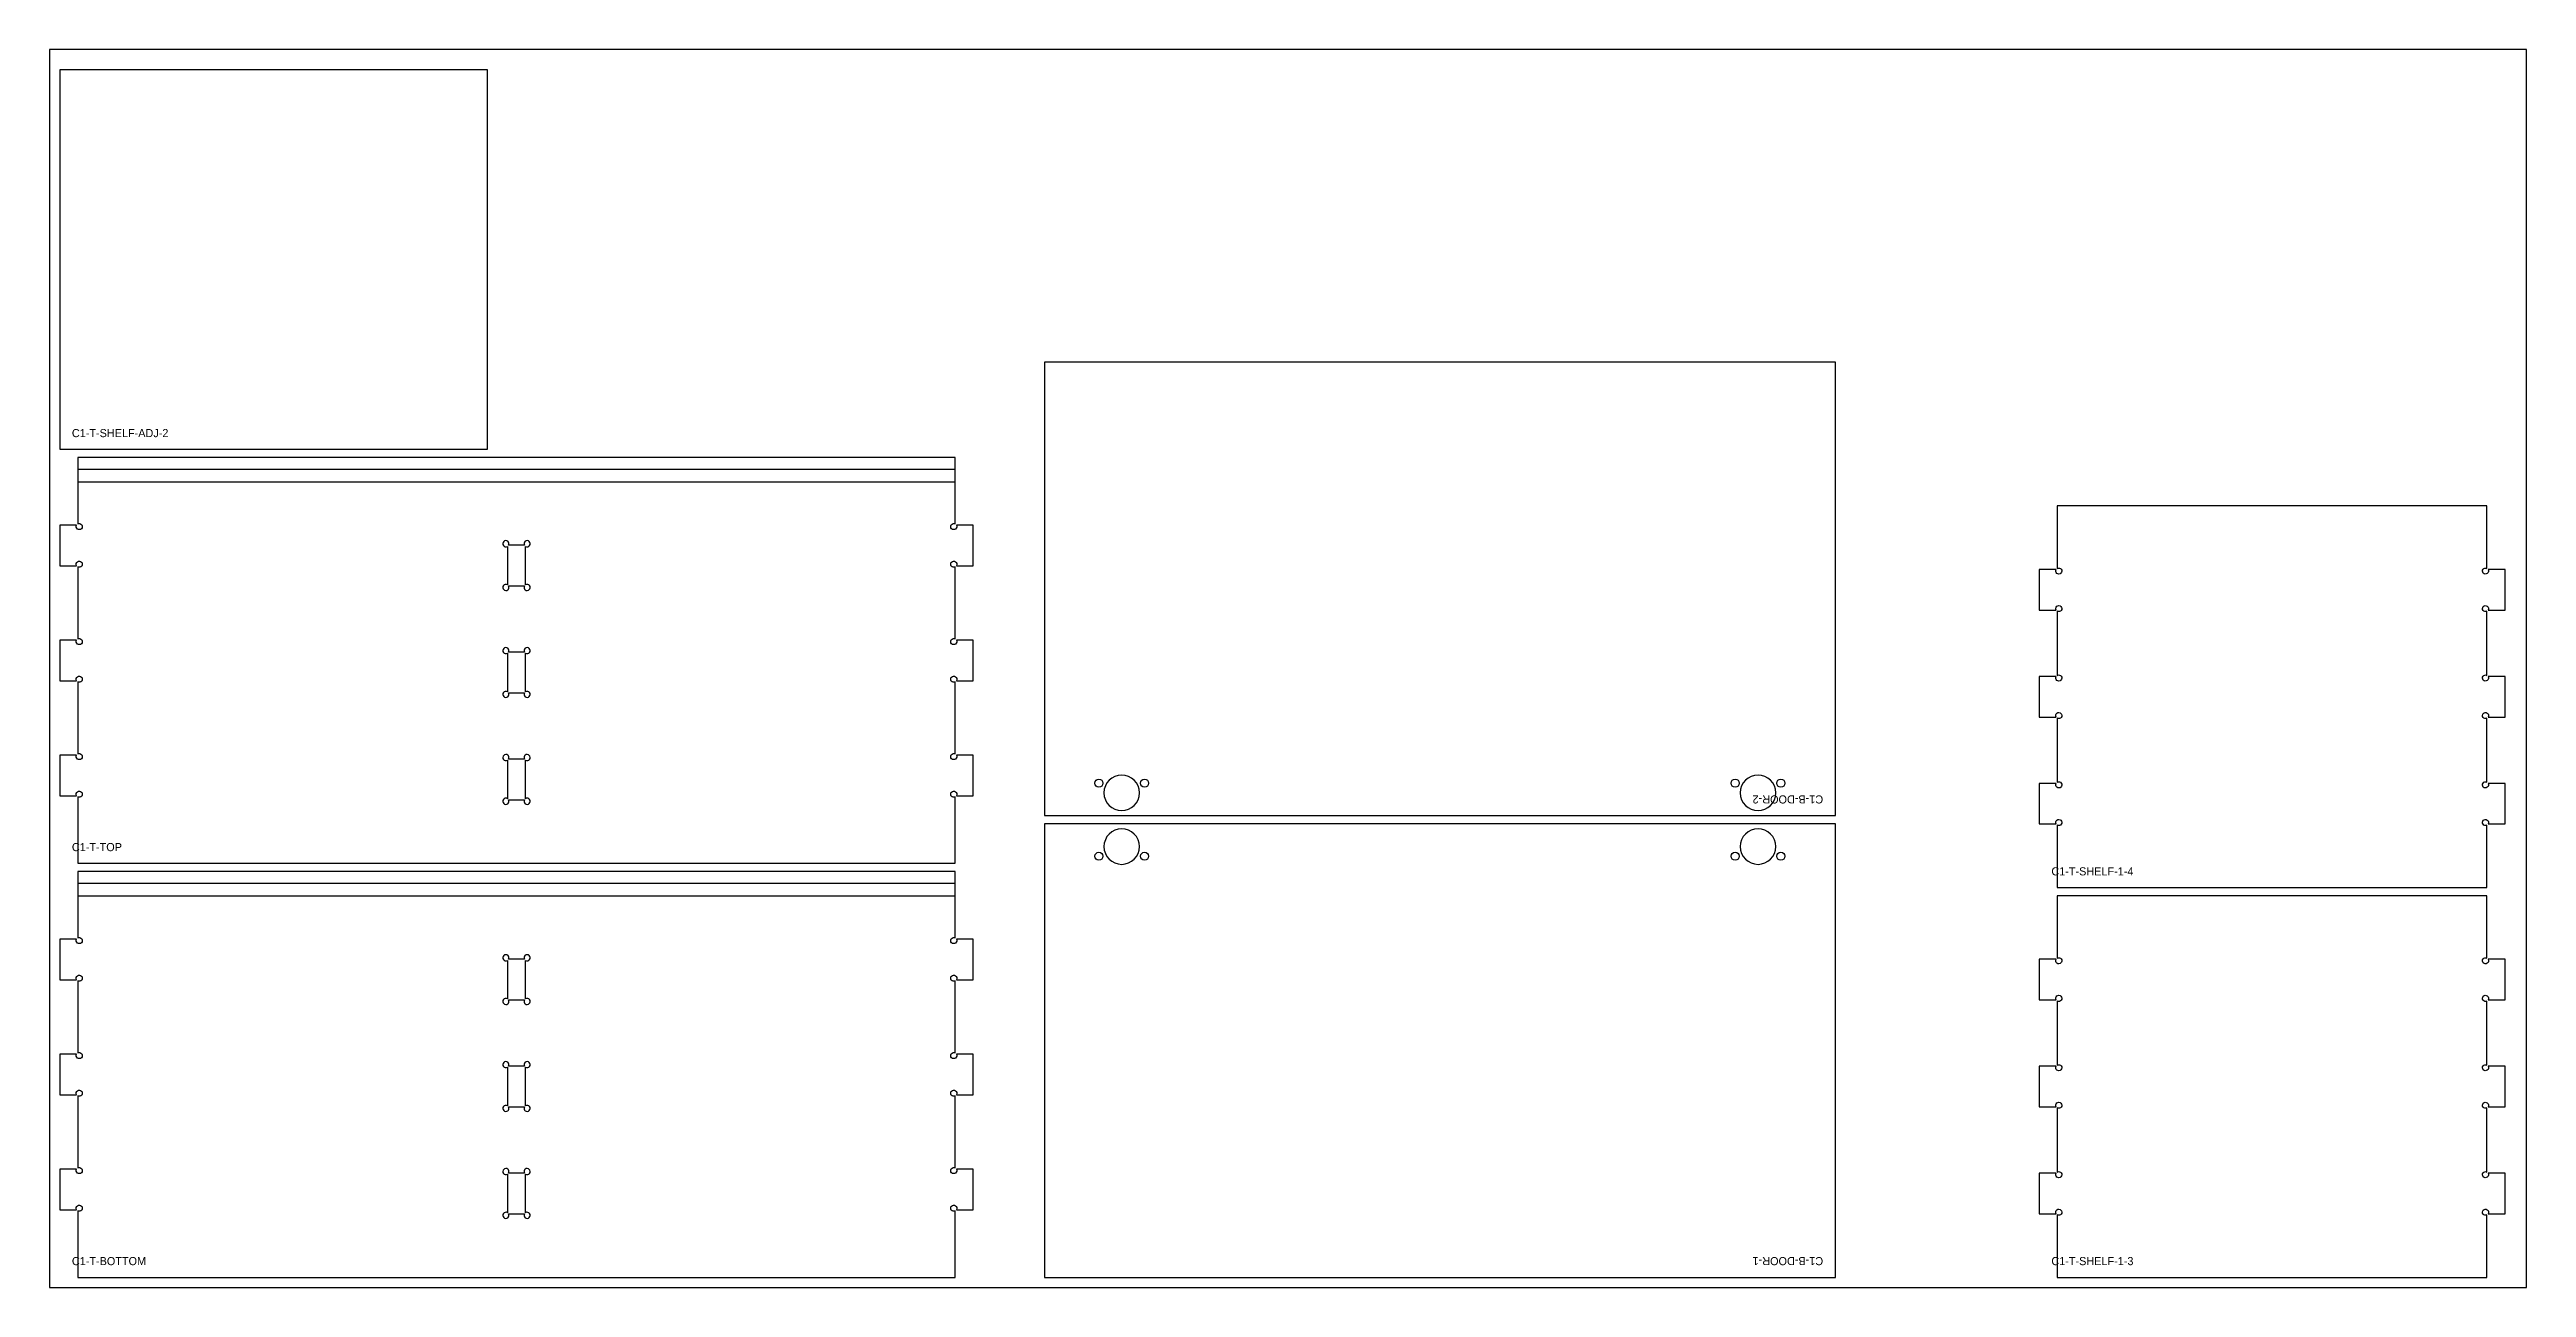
# Model space of a CAD drawing. Header units: millimetres. Extents: x 0 to 2440, y 0 to 1220.
import ezdxf

# ---------------------------------------------------------------- set-up
doc = ezdxf.new("R2010")
doc.units = ezdxf.units.MM
for name, color, linetype in [('DRILL_8_D12', 5, 'CONTINUOUS'), ('LABEL', 8, 'CONTINUOUS'), ('OUTLINE', 7, 'CONTINUOUS'), ('POCKET_D13', 3, 'CONTINUOUS'), ('POCKET_D6', 3, 'CONTINUOUS'), ('SHEET', 8, 'CONTINUOUS'), ('THROUGH', 1, 'CONTINUOUS')]:
    doc.layers.add(name, color=color, linetype=linetype)

msp = doc.modelspace()

# ---------------------------------------------------------------- linework, layer by layer
at = {"layer": 'DRILL_8_D12'}
for centre in [(1033.7, 497), (1078.7, 497), (1660.5, 497), (1705.5, 497), (1033.7, 425), (1078.7, 425), (1660.5, 425), (1705.5, 425)]:
    msp.add_circle(centre, 4, dxfattribs=at)
at = {"layer": 'OUTLINE'}
for points in [[(10, 826), (431.3, 826), (431.3, 1200.1), (10, 1200.1)], [(1759.2, 465), (1759.2, 912), (980, 912), (980, 465)], [(1759.2, 10), (1759.2, 457), (980, 457), (980, 10)]]:
    msp.add_lwpolyline(points, close=True, dxfattribs=at)
for points in [[(27.8, 418), (892.2, 418), (892.2, 483.56859, -7.595754), (893.298076, 484.666667), (910, 484.666667), (910, 524.666667), (893.298076, 524.666667, -7.595754), (892.2, 525.764743), (892.2, 596.901924, -7.595754), (893.298076, 598), (910, 598), (910, 638), (893.298076, 638, -7.595754), (892.2, 639.098076), (892.2, 710.235257, -7.595754), (893.298076, 711.333333), (910, 711.333333), (910, 751.333333), (893.298076, 751.333333, -7.595754), (892.2, 752.43141), (892.2, 818), (27.8, 818), (27.8, 752.43141, -7.595754), (26.701924, 751.333333), (10, 751.333333), (10, 711.333333), (26.701924, 711.333333, -7.595754), (27.8, 710.235257), (27.8, 639.098076, -7.595754), (26.701924, 638), (10, 638), (10, 598), (26.701924, 598, -7.595754), (27.8, 596.901924), (27.8, 525.764743, -7.595754), (26.701924, 524.666667), (10, 524.666667), (10, 484.666667), (26.701924, 484.666667, -7.595754), (27.8, 483.56859)], [(1977.8, 394.1), (2401.1, 394.1), (2401.1, 455.685257, -7.595754), (2402.198076, 456.783333), (2418.9, 456.783333), (2418.9, 496.783333), (2402.198076, 496.783333, -7.595754), (2401.1, 497.88141), (2401.1, 561.051924, -7.595754), (2402.198076, 562.15), (2418.9, 562.15), (2418.9, 602.15), (2402.198076, 602.15, -7.595754), (2401.1, 603.248076), (2401.1, 666.41859, -7.595754), (2402.198076, 667.516667), (2418.9, 667.516667), (2418.9, 707.516667), (2402.198076, 707.516667, -7.595754), (2401.1, 708.614743), (2401.1, 770.2), (1977.8, 770.2), (1977.8, 708.614743, -7.595754), (1976.701924, 707.516667), (1960, 707.516667), (1960, 667.516667), (1976.701924, 667.516667, -7.595754), (1977.8, 666.41859), (1977.8, 603.248076, -7.595754), (1976.701924, 602.15), (1960, 602.15), (1960, 562.15), (1976.701924, 562.15, -7.595754), (1977.8, 561.051924), (1977.8, 497.88141, -7.595754), (1976.701924, 496.783333), (1960, 496.783333), (1960, 456.783333), (1976.701924, 456.783333, -7.595754), (1977.8, 455.685257)], [(27.8, 10), (892.2, 10), (892.2, 75.56859, -7.595754), (893.298076, 76.666667), (910, 76.666667), (910, 116.666667), (893.298076, 116.666667, -7.595754), (892.2, 117.764743), (892.2, 188.901924, -7.595754), (893.298076, 190), (910, 190), (910, 230), (893.298076, 230, -7.595754), (892.2, 231.098076), (892.2, 302.235257, -7.595754), (893.298076, 303.333333), (910, 303.333333), (910, 343.333333), (893.298076, 343.333333, -7.595754), (892.2, 344.43141), (892.2, 410), (27.8, 410), (27.8, 344.43141, -7.595754), (26.701924, 343.333333), (10, 343.333333), (10, 303.333333), (26.701924, 303.333333, -7.595754), (27.8, 302.235257), (27.8, 231.098076, -7.595754), (26.701924, 230), (10, 230), (10, 190), (26.701924, 190, -7.595754), (27.8, 188.901924), (27.8, 117.764743, -7.595754), (26.701924, 116.666667), (10, 116.666667), (10, 76.666667), (26.701924, 76.666667, -7.595754), (27.8, 75.56859)], [(1977.8, 10), (2401.1, 10), (2401.1, 71.585257, -7.595754), (2402.198076, 72.683333), (2418.9, 72.683333), (2418.9, 112.683333), (2402.198076, 112.683333, -7.595754), (2401.1, 113.78141), (2401.1, 176.951924, -7.595754), (2402.198076, 178.05), (2418.9, 178.05), (2418.9, 218.05), (2402.198076, 218.05, -7.595754), (2401.1, 219.148076), (2401.1, 282.31859, -7.595754), (2402.198076, 283.416667), (2418.9, 283.416667), (2418.9, 323.416667), (2402.198076, 323.416667, -7.595754), (2401.1, 324.514743), (2401.1, 386.1), (1977.8, 386.1), (1977.8, 324.514743, -7.595754), (1976.701924, 323.416667), (1960, 323.416667), (1960, 283.416667), (1976.701924, 283.416667, -7.595754), (1977.8, 282.31859), (1977.8, 219.148076, -7.595754), (1976.701924, 218.05), (1960, 218.05), (1960, 178.05), (1976.701924, 178.05, -7.595754), (1977.8, 176.951924), (1977.8, 113.78141, -7.595754), (1976.701924, 112.683333), (1960, 112.683333), (1960, 72.683333), (1976.701924, 72.683333, -7.595754), (1977.8, 71.585257)]]:
    msp.add_lwpolyline(points, format="xyb", close=True, dxfattribs=at)
at = {"layer": 'POCKET_D13'}
for points in [[(1056.2, 470, 1), (1056.2, 505, 1)], [(1683, 470, 1), (1683, 505, 1)], [(1056.2, 417, 1), (1056.2, 452, 1)], [(1683, 417, 1), (1683, 452, 1)]]:
    msp.add_lwpolyline(points, format="xyb", close=True, dxfattribs=at)
at = {"layer": 'POCKET_D6'}
for points in [[(27.8, 794.025), (892.2, 794.025), (892.2, 806.075), (27.8, 806.075)], [(27.8, 386.025), (892.2, 386.025), (892.2, 398.075), (27.8, 398.075)]]:
    msp.add_lwpolyline(points, close=True, dxfattribs=at)
at = {"layer": 'SHEET'}
msp.add_lwpolyline([(0, 0), (2440, 0), (2440, 1220), (0, 1220)], close=True, dxfattribs=at)
at = {"layer": 'THROUGH'}
for points in [[(451.025, 692.439743, 7.595754), (452.123076, 691.341667), (467.876924, 691.341667, 7.595754), (468.975, 692.439743), (468.975, 730.39359, 7.595754), (467.876924, 731.491667), (452.123076, 731.491667, 7.595754), (451.025, 730.39359)], [(451.025, 587.073076, 7.595754), (452.123076, 585.975), (467.876924, 585.975, 7.595754), (468.975, 587.073076), (468.975, 625.026924, 7.595754), (467.876924, 626.125), (452.123076, 626.125, 7.595754), (451.025, 625.026924)], [(451.025, 481.70641, 7.595754), (452.123076, 480.608333), (467.876924, 480.608333, 7.595754), (468.975, 481.70641), (468.975, 519.660257, 7.595754), (467.876924, 520.758333), (452.123076, 520.758333, 7.595754), (451.025, 519.660257)], [(451.025, 284.439743, 7.595754), (452.123076, 283.341667), (467.876924, 283.341667, 7.595754), (468.975, 284.439743), (468.975, 322.39359, 7.595754), (467.876924, 323.491667), (452.123076, 323.491667, 7.595754), (451.025, 322.39359)], [(451.025, 179.073076, 7.595754), (452.123076, 177.975), (467.876924, 177.975, 7.595754), (468.975, 179.073076), (468.975, 217.026924, 7.595754), (467.876924, 218.125), (452.123076, 218.125, 7.595754), (451.025, 217.026924)], [(451.025, 73.70641, 7.595754), (452.123076, 72.608333), (467.876924, 72.608333, 7.595754), (468.975, 73.70641), (468.975, 111.660257, 7.595754), (467.876924, 112.758333), (452.123076, 112.758333, 7.595754), (451.025, 111.660257)]]:
    msp.add_lwpolyline(points, format="xyb", close=True, dxfattribs=at)

# ---------------------------------------------------------------- texts
at = {"layer": 'LABEL'}
for s, p in [('C1-T-SHELF-ADJ-2', (22, 838)), ('C1-T-TOP', (22, 430)), ('C1-T-SHELF-1-4', (1972, 406.1)), ('C1-T-BOTTOM', (22, 22)), ('C1-T-SHELF-1-3', (1972, 22))]:
    msp.add_text(s, height=8, dxfattribs=at).set_placement(p)
for s, p in [('C1-B-DOOR-2', (1747.2, 485)), ('C1-B-DOOR-1', (1747.2, 30))]:
    msp.add_text(s, height=8, rotation=180, dxfattribs=at).set_placement(p)

doc.saveas('drawing.dxf')
